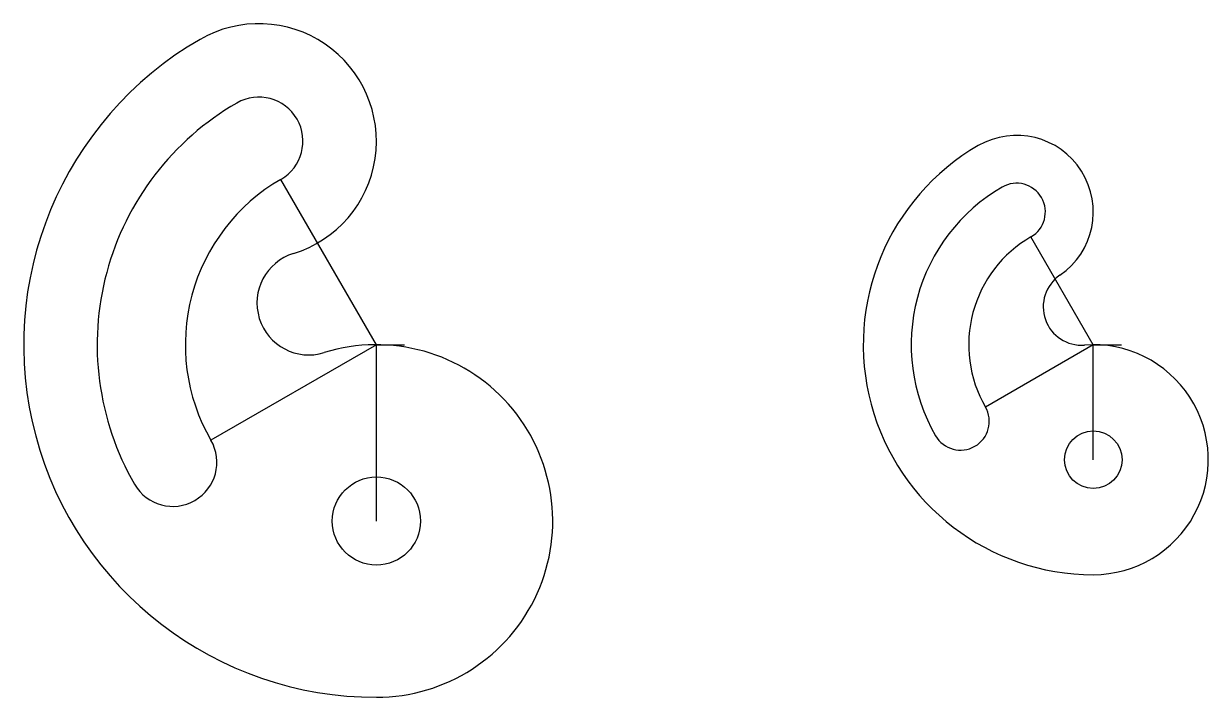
# Model space of a CAD drawing. Header units: millimetres. Extents: x 260 to 569, y 375 to 551.
import ezdxf

# ---------------------------------------------------------------- set-up
doc = ezdxf.new("R2010")
doc.units = ezdxf.units.MM
doc.layers.add('Axis', color=130, linetype='Continuous')

msp = doc.modelspace()

# ---------------------------------------------------------------- linework, layer by layer
for centre, radius in [((539.14, 436.78), 7.5), ((352.14, 420.78), 11.5)]:
    msp.add_circle(centre, radius)
for centre, radius, start, end in [((321.48, 519.89), 30.67, 287.1921, 480), ((352.14, 466.78), 92, 120, 270), ((352.14, 466.78), 72.83, 120, 210), ((321.48, 519.89), 11.5, 300, 480), ((519.14, 501.42), 20, 304.3842, 480), ((539.14, 466.78), 60, 120, 270), ((352.14, 466.78), 49.83, 120, 210), ((539.14, 466.78), 47.5, 120, 210), ((519.14, 501.42), 7.5, 300, 480), ((539.14, 466.78), 32.5, 120, 210), ((334.54, 477.66), 13.54, 107.1921, 287.1921), ((536.08, 476.66), 10, 124.3842, 274.3842), ((352.14, 420.78), 46, 270, 467.1921), ((539.14, 436.78), 30, 270, 454.3842), ((504.5, 446.78), 7.5, 210, 390), ((299.03, 436.11), 11.5, 210, 390)]:
    msp.add_arc(centre, radius, start, end)
at = {"layer": 'Axis'}
for p, q in [((352.14, 466.78), (327.23, 509.93)), ((539.14, 466.78), (522.89, 494.92)), ((352.14, 466.78), (308.99, 441.86)), ((352.14, 420.78), (352.14, 466.78)), ((352.14, 466.78), (359.5, 466.78)), ((539.14, 466.78), (510.99, 450.53)), ((539.14, 436.78), (539.14, 466.78)), ((539.14, 466.78), (546.49, 466.78))]:
    msp.add_line(p, q, dxfattribs=at)

doc.saveas('drawing.dxf')
